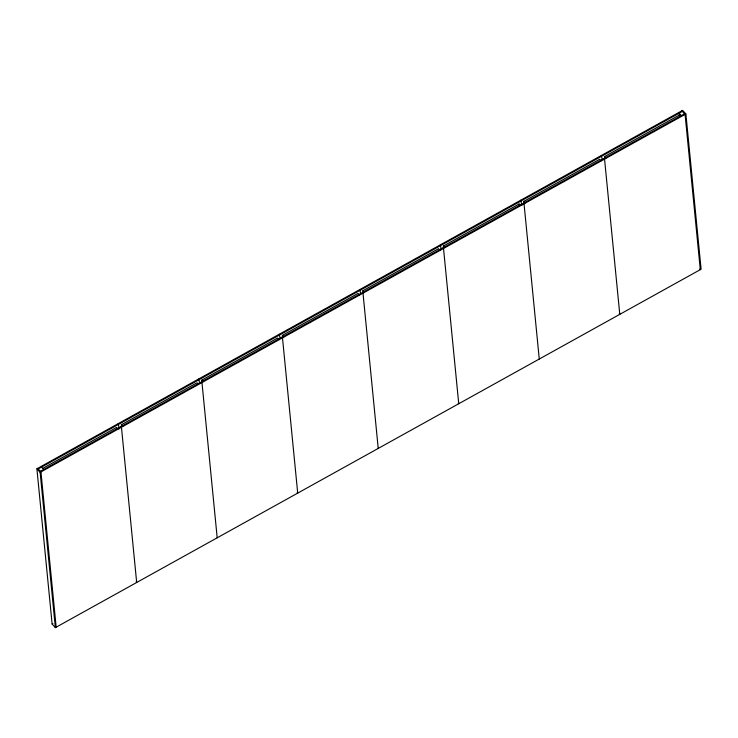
<?xml version="1.0" encoding="UTF-8"?>
<svg xmlns="http://www.w3.org/2000/svg" width="738" height="738" viewBox="0 0 738 738"><rect width="100%" height="100%" fill="white"/><g stroke="black" fill="none" stroke-linecap="round" stroke-linejoin="round"><path stroke-width="1.11" d="M36.9 468.787L682.641 110.368L685.879 113.956L701.1 269.213L55.359 627.632L52.121 624.044L36.9 468.787L40.138 472.375L55.359 627.632M38.247 468.934L682.373 111.41M42.832 468.353L116.53 427.45L117.969 429.046M121.539 426.629L121.355 424.765L197.046 382.764L198.485 384.35M202.055 381.943L201.88 380.079L277.562 338.069L279.001 339.664M282.571 337.248L282.396 335.384L358.078 293.383L359.517 294.969M363.096 292.562L362.911 290.698L438.593 248.688L440.032 250.283M443.612 247.867L443.427 246.012L519.109 204.002L520.548 205.588M524.128 203.181L523.943 201.317L599.625 159.307L601.064 160.902M604.643 158.486L604.459 156.631L680.141 114.621M40.396 471.324L684.532 113.809M40.138 472.375L685.879 113.956M52.121 624.044L52.924 623.601M681.838 110.82L685.076 114.399L700.297 269.656L699.753 269.066M681.312 115.589L679.154 113.2L679.495 116.622M604.459 156.631L605.898 158.218M601.322 155.506L602.199 159.528M604.016 158.495L604.551 159.094L619.782 314.351L619.237 313.751M523.943 201.317L525.382 202.913M520.807 200.201L521.794 205.358M523.5 203.181L524.035 203.78L539.266 359.037M443.427 246.012L444.866 247.599M440.291 244.887L441.167 248.909M442.984 247.876L443.52 248.475L458.741 403.732L458.206 403.132M362.911 290.698L364.341 292.294M359.775 289.582L360.642 293.604M362.469 292.562L363.004 293.161L378.225 448.418M282.396 335.384L283.826 336.98M279.259 334.268L280.126 338.29M281.953 337.257L282.488 337.856L297.709 493.113L297.174 492.514M201.88 380.079L203.31 381.675M198.734 378.963L199.611 382.985M201.437 381.943L201.972 382.542L217.193 537.799M121.355 424.765L122.794 426.361M118.218 423.649L119.205 428.815M120.912 426.638L121.456 427.237L136.678 582.494L136.143 581.895M41.466 467.154L43.625 469.543M37.703 468.344L40.941 471.923L56.162 627.18M519.109 204.002L519.294 205.865"/></g></svg>
